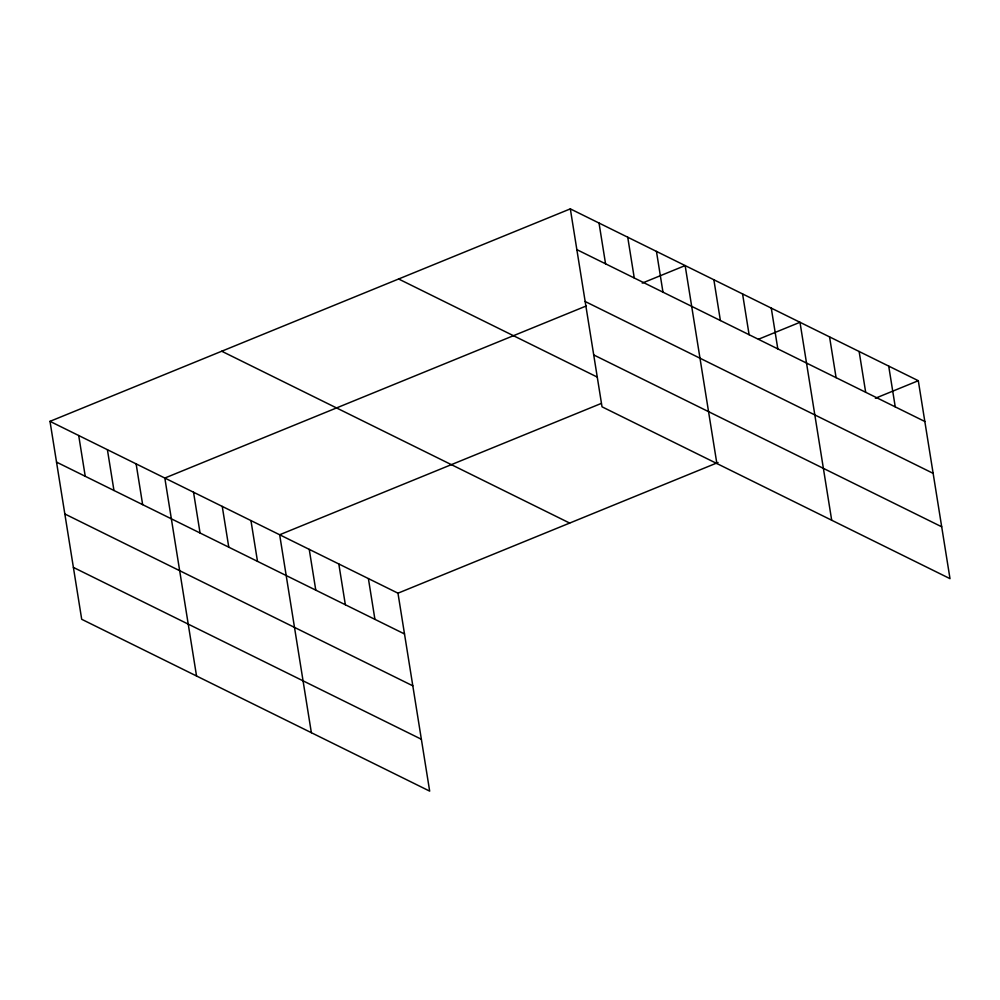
<?xml version="1.0" encoding="UTF-8"?>
<svg xmlns="http://www.w3.org/2000/svg" width="1000" height="1000" viewBox="0 0 1000 1000"><rect width="100%" height="100%" fill="white"/><g stroke="black" fill="none" stroke-linecap="round" stroke-linejoin="round"><path stroke-width="1.5" d="M50 421.35L397.975 593.188L429.675 791.125L81.7 619.288L50 421.35L570.325 208.875L918.3 380.712L950 578.65L602.025 406.812L570.325 208.875M586.425 305.9L164.825 478.05L196.537 675.987M642.225 283.113L685.15 265.575L716.862 463.512M601.175 403.475L279.662 534.763L311.363 732.7M758.487 339.237L799.987 322.287L831.688 520.225M397.975 593.188L718.05 462.488M875.375 398.25L918.3 380.712M576.85 249.638L924.825 421.488M585.163 301.5L933.138 473.35M593.725 354.938L941.688 526.788M398.612 278.988L596.838 376.875M221.713 351.225L569.675 523.075M56.525 462.113L404.5 633.962M64.837 513.975L412.812 685.825M73.4 567.413L421.375 739.262M888.713 366.112L895.25 406.875M859.137 351.5L865.675 392.275M829.562 336.9L836.087 377.663M771.275 308.113L777.812 348.875M742.575 293.938L749.1 334.7M713.863 279.762L720.387 320.525M656.45 251.4L662.975 292.175M627.737 237.225L634.263 277.987M599.025 223.05L605.562 263.812M368.4 578.587L374.925 619.35M338.812 563.975L345.35 604.738M309.237 549.375L315.775 590.138M250.95 520.588L257.488 561.35M222.25 506.413L228.775 547.175M193.538 492.238L200.062 533M136.125 463.875L142.65 504.637M107.413 449.7L113.95 490.462M78.713 435.525L85.237 476.287"/></g></svg>
